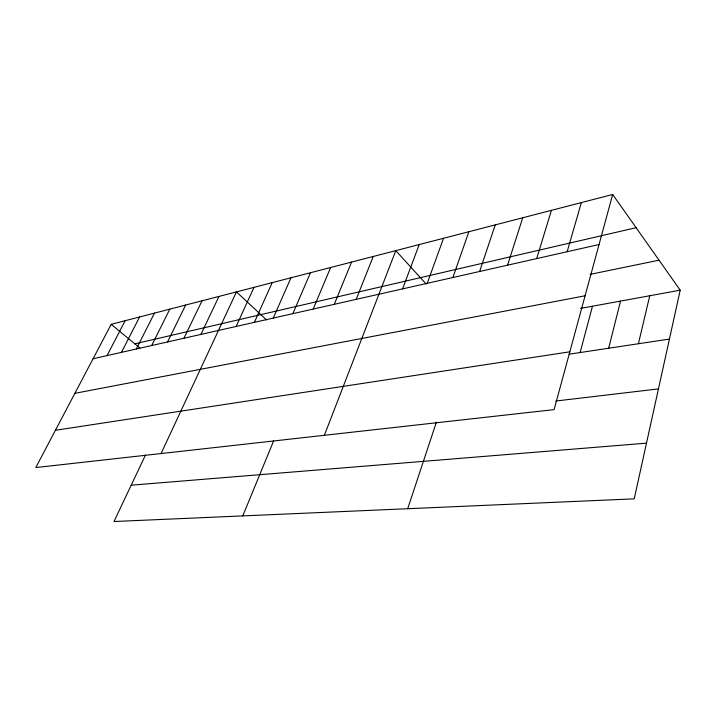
<?xml version="1.0" encoding="UTF-8"?>
<svg xmlns="http://www.w3.org/2000/svg" width="716" height="716" viewBox="0 0 716 716"><rect width="100%" height="100%" fill="white"/><g stroke="black" fill="none" stroke-linecap="round" stroke-linejoin="round"><path stroke-width="1.07" d="M612.672 194.484L554.095 409.615L35.8 467.557L111.195 324.321L612.672 194.484L680.2 290.186L634.224 498.846L113.987 521.517L145.491 455.054M638.404 343.743L649.761 295.744M608.663 348.236L620.539 301.087M580.121 352.541L592.472 306.215M567.153 251.728L581.374 202.583M536.687 258.61L551.427 210.343M507.537 265.189L522.743 217.762M407.69 508.718L436.393 422.136M479.63 271.489L495.248 224.887M452.879 277.531L468.873 231.715M427.228 283.321L443.544 238.276M402.598 288.879L419.2 244.577M324.366 435.301L395.787 250.636L426.163 284.001M356.174 299.36L373.251 256.471M334.274 304.309L351.556 262.092M242.769 515.905L273.593 441.02M313.187 309.07L330.631 267.507M292.871 313.653L310.458 272.724M273.27 318.083L290.991 277.772M254.368 322.352L272.187 282.641M236.11 326.469L254.019 287.34M161.064 453.559L236.45 291.886L266.549 319.936M200.91 334.417L218.953 296.424M183.94 338.247L202.028 300.801M167.544 341.953L185.659 305.043M151.676 345.533L169.817 309.142M136.317 349.005L154.468 313.116M121.443 352.361L139.593 316.964M107.033 355.619L125.175 320.696M134.778 343.832L636.103 227.688M93.062 358.77L599.041 244.523M590.127 274.371L659.033 260.185M74.876 393.326L585.088 295.78M580.595 308.381L680.2 290.186M55.418 430.289L569.838 351.807M569.148 354.196L669.433 339.062M555.786 401.023L658.452 388.904M131.207 485.188L646.494 443.15M111.195 324.321L139.853 348.03"/></g></svg>
